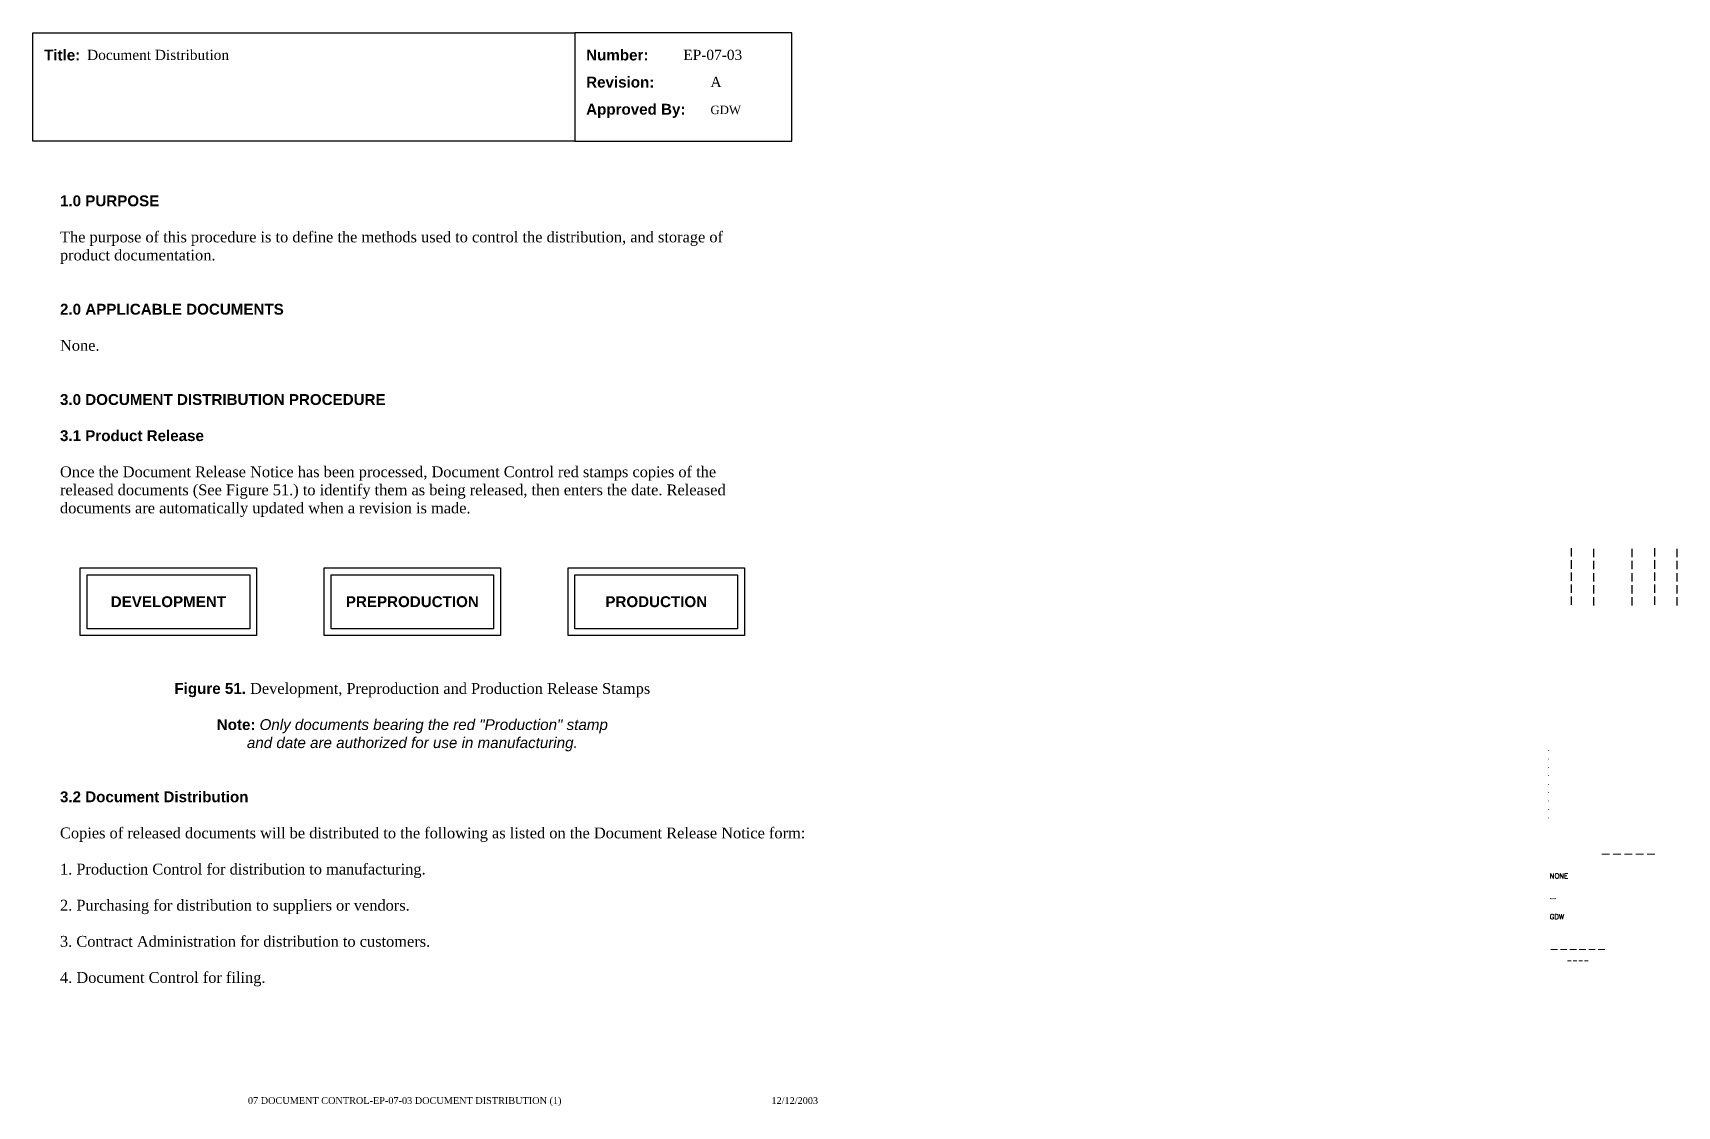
# Paper-space layout 'EP-07-03 Document Distribution (1)' of a CAD drawing. Header units: inches. Extents: x 1 to 31.3, y 0.2 to 20.
import ezdxf
from ezdxf.enums import TextEntityAlignment as Align

# ---------------------------------------------------------------- set-up
doc = ezdxf.new("R2010")
doc.units = ezdxf.units.IN
doc.header["$MEASUREMENT"] = 0
doc.layers.add('TitleBlock_Attributes', color=40, linetype='Continuous', plot=False)
doc.layers.add('TitleBlock_Atts_Print', color=1, linetype='Continuous')
doc.styles.get("Standard").update_dxf_attribs({"font": 'simplex.shx'})
doc.styles.add('style1', font='TIMES.TTF')
doc.styles.add('styleAtt', font='TIMES.TTF')
doc.styles.add('TBBIGTEXT', font='complex.shx')

# ---------------------------------------------------------------- blocks, each defined once
blk = doc.blocks.new('Test1')
at = {"layer": 'TitleBlock_Attributes', "style": 'TBBIGTEXT', "width": 0.8}
for tag, p, height in [('SideLine1', (29.492, 9.408), 0.25), ('SideLine2', (29.906, 9.396), 0.25), ('SideLine3', (30.612, 9.396), 0.25), ('SideLine4', (31.026, 9.408), 0.25), ('SideLine5', (31.44, 9.396), 0.25), ('File-Layout', (28.803, 3.641), 0.125)]:
    blk.add_attdef(tag, p, '', height=height, rotation=90, dxfattribs=at)
at = {"layer": 'TitleBlock_Attributes'}
for tag, p, height in [('REV1', (28.947, 6.754), 0.0625), ('REV2', (28.947, 6.598), 0.0625), ('REV3', (28.947, 6.442), 0.0625), ('REV4', (28.947, 6.286), 0.0625), ('REV5', (28.947, 6.13), 0.0625), ('REV6', (28.947, 5.974), 0.0625), ('REV7', (28.947, 5.818), 0.0625), ('REV8', (28.947, 5.662), 0.0625), ('REV9', (28.947, 5.506), 0.0625), ('SCALE', (28.983, 4.394), 0.0938), ('INCHARGE', (28.983, 4.016), 0.0938), ('DRW', (28.983, 3.641), 0.0938)]:
    blk.add_attdef(tag, p, '', height=height, dxfattribs=at)
at = {"layer": 'TitleBlock_Attributes', "style": 'TBBIGTEXT'}
for tag, height, p in [('PROJNUM', 0.188, (30.434, 4.761)), ('DWG_NUM', 0.156, (31.168, 4.127)), ('CUSTOMER', 0.156, (29.501, 3.017)), ('LOCATION', 0.0938, (29.501, 2.835)), ('DESC_1', 0.188, (29.501, 2.412)), ('DESC_2', 0.188, (29.501, 2.1)), ('DESC_3', 0.188, (29.501, 1.787))]:
    blk.add_attdef(tag, text='', height=height, dxfattribs=at).set_placement(p, align=Align.CENTER)
at = {"layer": 'TitleBlock_Attributes'}
blk.add_attdef('DRW_DATE', text='', height=0.0938, dxfattribs=at).set_placement((31.149, 3.648), align=Align.CENTER)

psp = doc.layouts.new('EP-07-03 Document Distribution (1)')

# ---------------------------------------------------------------- linework, layer by layer
for points in [[(1, 20), (11, 20), (11, 18), (1, 18)], [(11, 18), (15, 18), (15, 20), (11, 20)]]:
    psp.add_lwpolyline(points, close=True)
at = {"color": 30}
for points in [[(1.875, 10.125), (5.125, 10.125), (5.125, 8.875), (1.875, 8.875)], [(6.375, 10.125), (9.625, 10.125), (9.625, 8.875), (6.375, 8.875)], [(10.875, 10.125), (14.125, 10.125), (14.125, 8.875), (10.875, 8.875)], [(2, 10), (5, 10), (5, 9), (2, 9)], [(6.5, 10), (9.5, 10), (9.5, 9), (6.5, 9)], [(11, 10), (14, 10), (14, 9), (11, 9)]]:
    psp.add_lwpolyline(points, close=True, dxfattribs=at)

# ---------------------------------------------------------------- block references
ref = psp.add_blockref('Test1', (0, 0))
ref.add_attrib('CUSTOMER', '------', dxfattribs={"layer": 'TitleBlock_Attributes', "height": 0.1562, "style": 'TBBIGTEXT'}).set_placement((29.501, 3.017), align=Align.CENTER)
ref.add_attrib('LOCATION', '----', dxfattribs={"layer": 'TitleBlock_Attributes', "height": 0.0938, "style": 'TBBIGTEXT'}).set_placement((29.501, 2.835), align=Align.CENTER)
ref.add_attrib('DESC_1', 'Document Distribution', (2, 19.5), dxfattribs={"layer": 'TitleBlock_Atts_Print', "height": 0.1875, "style": 'styleAtt'})
ref.add_attrib('DESC_2', 'EP-07-03', (13, 19.5), dxfattribs={"layer": 'TitleBlock_Atts_Print', "height": 0.1875, "style": 'styleAtt'})
ref.add_attrib('DESC_3', 'A', (13.5, 19), dxfattribs={"layer": 'TitleBlock_Atts_Print', "height": 0.188, "style": 'styleAtt'})
ref.add_attrib('PROJNUM', '-----', dxfattribs={"layer": 'TitleBlock_Attributes', "height": 0.1875, "style": 'TBBIGTEXT'}).set_placement((30.434, 4.761), align=Align.CENTER)
ref.add_attrib('DWG_NUM', 'GDW', (13.5, 18.5), dxfattribs={"layer": 'TitleBlock_Atts_Print', "height": 0.1562, "style": 'styleAtt'})
ref.add_attrib('DRW_DATE', '12/12/2003', dxfattribs={"layer": 'TitleBlock_Atts_Print', "height": 0.125, "style": 'styleAtt'}).set_placement((15.055, 0.232), align=Align.CENTER)
ref.add_attrib('DRW', 'GDW', (28.983, 3.641), dxfattribs={"layer": 'TitleBlock_Attributes', "height": 0.0938})
ref.add_attrib('INCHARGE', '...', (28.983, 4.016), dxfattribs={"layer": 'TitleBlock_Attributes', "height": 0.0938})
ref.add_attrib('SCALE', 'NONE', (28.983, 4.394), dxfattribs={"layer": 'TitleBlock_Attributes', "height": 0.0938})
ref.add_attrib('REV1', '.', (28.947, 6.754), dxfattribs={"layer": 'TitleBlock_Attributes', "height": 0.0625})
ref.add_attrib('REV2', '.', (28.947, 6.598), dxfattribs={"layer": 'TitleBlock_Attributes', "height": 0.0625})
ref.add_attrib('REV3', '.', (28.947, 6.442), dxfattribs={"layer": 'TitleBlock_Attributes', "height": 0.0625})
ref.add_attrib('REV4', '.', (28.947, 6.286), dxfattribs={"layer": 'TitleBlock_Attributes', "height": 0.0625})
ref.add_attrib('REV5', '.', (28.947, 6.13), dxfattribs={"layer": 'TitleBlock_Attributes', "height": 0.0625})
ref.add_attrib('REV6', '.', (28.947, 5.974), dxfattribs={"layer": 'TitleBlock_Attributes', "height": 0.0625})
ref.add_attrib('REV7', '.', (28.947, 5.818), dxfattribs={"layer": 'TitleBlock_Attributes', "height": 0.0625})
ref.add_attrib('REV8', '.', (28.947, 5.662), dxfattribs={"layer": 'TitleBlock_Attributes', "height": 0.0625})
ref.add_attrib('REV9', '.', (28.947, 5.506), dxfattribs={"layer": 'TitleBlock_Attributes', "height": 0.0625})
ref.add_attrib('SideLine1', '-----', (29.492, 9.408), dxfattribs={"layer": 'TitleBlock_Attributes', "height": 0.25, "rotation": 90, "style": 'TBBIGTEXT', "width": 0.8})
ref.add_attrib('SideLine2', '-----', (29.906, 9.396), dxfattribs={"layer": 'TitleBlock_Attributes', "height": 0.25, "rotation": 90, "style": 'TBBIGTEXT', "width": 0.8})
ref.add_attrib('SideLine3', '-----', (30.612, 9.396), dxfattribs={"layer": 'TitleBlock_Attributes', "height": 0.25, "rotation": 90, "style": 'TBBIGTEXT', "width": 0.8})
ref.add_attrib('SideLine4', '-----', (31.026, 9.408), dxfattribs={"layer": 'TitleBlock_Attributes', "height": 0.25, "rotation": 90, "style": 'TBBIGTEXT', "width": 0.8})
ref.add_attrib('SideLine5', '-----', (31.44, 9.396), dxfattribs={"layer": 'TitleBlock_Attributes', "height": 0.25, "rotation": 90, "style": 'TBBIGTEXT', "width": 0.8})
ref.add_attrib('File-Layout', '07 DOCUMENT CONTROL-EP-07-03 DOCUMENT DISTRIBUTION (1)', dxfattribs={"layer": 'TitleBlock_Atts_Print', "height": 0.125, "style": 'styleAtt'}).set_placement((7.859, 0.232), align=Align.CENTER)

# ---------------------------------------------------------------- texts
at = {"color": 5, "char_height": 0.2, "width": 2, "attachment_point": 1, "line_spacing_factor": 1.5, "style": 'style1'}
for s, insert in [('{\\fArial|b1|i0|c0|p34;Title:}', (1.207, 19.691)), ('{\\fArial|b1|i0|c0|p34;Number:\\PRevision:\\PApproved By:}', (11.207, 19.691))]:
    psp.add_mtext(s, dxfattribs=dict(at, insert=insert))
at = {"color": 5, "char_height": 0.2, "style": 'style1'}
for s, insert, width, attachment_point in [('{\\fArial|b1|i0|c0|p34;1.0 PURPOSE\\P\\P}The purpose of this procedure is to define the methods used to control the distribution, and storage of product documentation.\\P\\P\\P{\\fArial|b1|i0|c0|p34;2.0 APPLICABLE DOCUMENTS\\P\\P}None.\\P\\P\\P{\\fArial|b1|i0|c0|p34;3.0 DOCUMENT DISTRIBUTION PROCEDURE\\P\\P3.1 Product Release\\P\\P}Once the Document Release Notice has been processed, Document Control red stamps copies of the released documents (See Figure 51.) to identify them as being released, then enters the date. Released documents are automatically updated when a revision is made.', (1.5, 17), 13, 1), ('{\\fArial|b1|i0|c0|p34;DEVELOPMENT}', (3.5, 9.5), 2.357, 5), ('{\\fArial|b1|i0|c0|p34;PREPRODUCTION}', (8, 9.5), 2.357, 5), ('{\\fArial|b1|i0|c0|p34;PRODUCTION}', (12.5, 9.5), 2.357, 5), ('{\\fArial|b1|i0|c0|p34;Figure 51.} Development, Preproduction and Production Release Stamps\\P\\P{\\fArial|b1|i0|c0|p34;Note:} {\\fArial|b0|i1|c0|p34;Only documents bearing the red "Production" stamp\\Pand date are authorized for use in manufacturing.}', (8, 8), 13, 2), ('{\\fArial|b1|i0|c0|p34;3.2 Document Distribution\\P\\P}Copies of released documents will be distributed to the following as listed on the Document Release Notice form:\\P\\P1. Production Control for distribution to manufacturing.\\P\\P2. Purchasing for distribution to suppliers or vendors.\\P\\P3. Contract Administration for distribution to customers.\\P\\P4. Document Control for filing.', (1.5, 6), 13, 1)]:
    psp.add_mtext(s, dxfattribs=dict(at, insert=insert, width=width, attachment_point=attachment_point))

doc.saveas('drawing.dxf')
